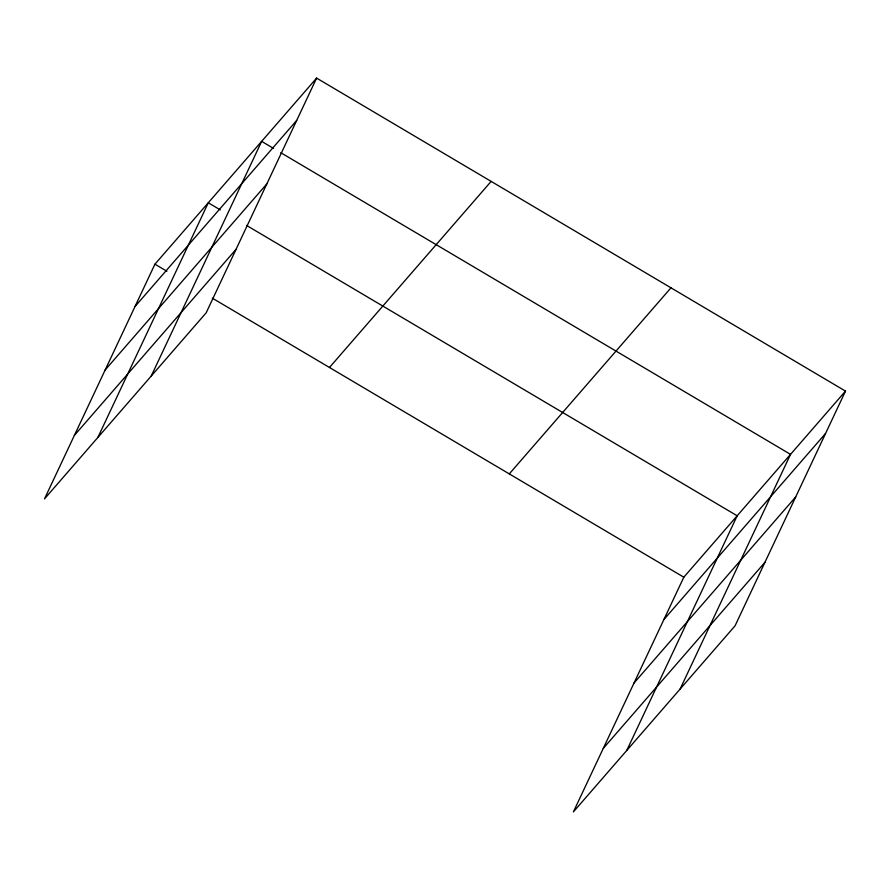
<?xml version="1.0" encoding="UTF-8"?>
<svg xmlns="http://www.w3.org/2000/svg" width="890" height="890" viewBox="0 0 890 890"><rect width="100%" height="100%" fill="white"/><g stroke="black" fill="none" stroke-linecap="round" stroke-linejoin="round"><path stroke-width="1.33" d="M316.618 78.098L154.938 264.185L44.5 498.889L206.18 312.802L316.618 78.098L845.5 391.111L735.062 625.815L573.383 811.903L683.82 577.198L845.5 391.111M97.855 437.48L208.293 202.775L220.253 209.851M151.211 376.07L261.649 141.365L273.597 148.441M626.738 750.493L737.176 515.788L246.552 225.415M680.094 689.082L790.531 454.378L280.773 152.691M135.013 306.527L296.693 120.439M105.142 370.006L266.822 183.918M74.371 435.41L236.05 249.322M329.478 367.481L491.147 181.393M509.291 473.903L670.971 287.815M663.895 619.551L825.575 433.463M634.025 683.019L795.705 496.943M603.253 748.423L764.933 562.335M154.938 264.185L166.897 271.261M212.321 298.15L683.82 577.198"/></g></svg>
